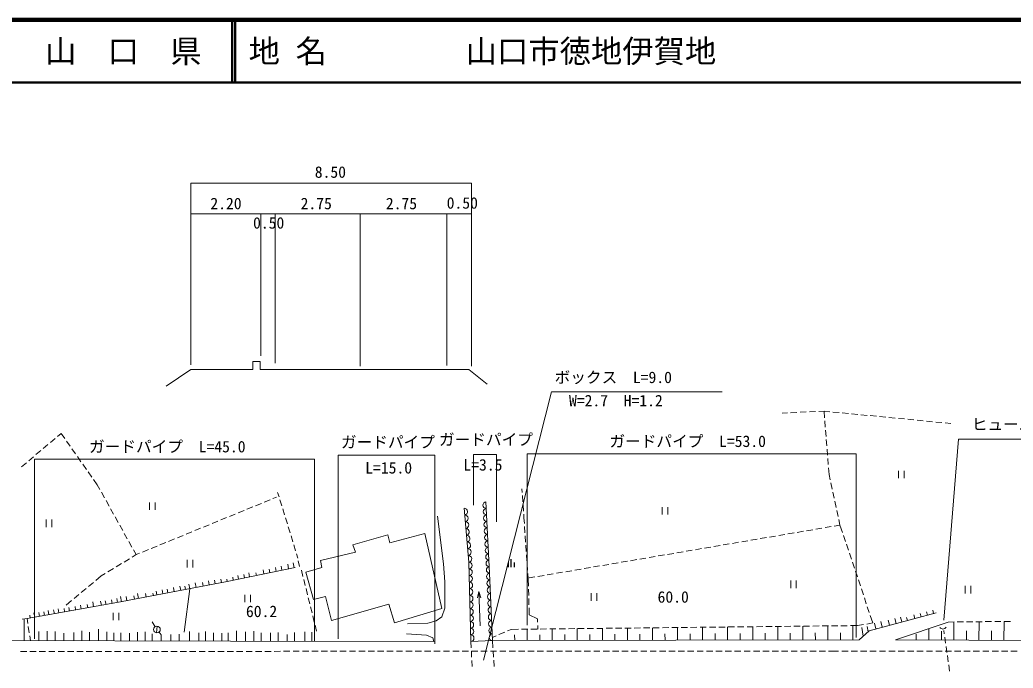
# Model space of a CAD drawing. Units: millimetres, scale not verified. Extents: x 40000 to 680000, y 20000 to 380000.
# Drawn here: x 333853 to 492421, y 276544 to 380000 of the extents above; entities that cross this region are included whole.
import ezdxf
from ezdxf.enums import TextEntityAlignment as Align

# ---------------------------------------------------------------- set-up
doc = ezdxf.new("R2010")
doc.units = ezdxf.units.MM
doc.header["$LTSCALE"] = 1000
for name, color, linetype, lineweight in [('M-BGD', 7, 'Continuous', 13), ('M-STR-HTXT', 7, 'Continuous', 13), ('M-STR-STR1', 1, 'Continuous', 13), ('M-TTL', 2, 'Continuous', 140), ('M-TTL-LINE', 7, 'Continuous', 50)]:
    doc.layers.add(name, color=color, linetype=linetype, lineweight=lineweight)
doc.layers.add('M-TTL-TXT', color=7, linetype='Continuous')
doc.styles.add('ＭＳ ゴシック', font='')
doc.styles.get('ＭＳ ゴシック').set_extended_font_data('MS Gothic')

msp = doc.modelspace()

# ---------------------------------------------------------------- linework, layer by layer
at = {"layer": 'M-BGD'}
for p, q in [((361130, 349023), (405964, 349023)), ((372337, 349023), (372337, 326390)), ((374613, 325231), (374613, 349023)), ((388168, 349023), (388168, 324752)), ((401993, 349023), (401993, 324857)), ((456399, 317290), (455564, 317252)), ((457898, 317358), (456899, 317313)), ((459396, 317427), (458397, 317381)), ((460895, 317495), (459896, 317449)), ((462229, 317555), (461394, 317517)), ((462314, 316493), (462229, 317555)), ((462229, 317555), (463146, 317466)), ((463644, 317418), (464639, 317321)), ((465137, 317273), (466132, 317176)), ((462434, 314998), (462354, 315995)), ((466630, 317127), (467625, 317031)), ((468123, 316982), (469118, 316885)), ((469616, 316837), (470611, 316740)), ((471109, 316692), (472104, 316595)), ((472602, 316547), (473597, 316450)), ((474095, 316401), (475090, 316305)), ((475587, 316256), (476583, 316159)), ((477080, 316111), (478076, 316014)), ((478573, 315966), (479569, 315869)), ((480066, 315821), (481062, 315724)), ((481559, 315675), (482476, 315586)), ((339870, 313507), (340445, 313991)), ((340445, 313991), (341021, 313172)), ((462553, 313503), (462474, 314500)), ((338722, 312542), (339487, 313186)), ((341309, 312763), (341884, 311945)), ((462673, 312008), (462593, 313005)), ((336425, 310612), (337191, 311255)), ((337574, 311577), (338339, 312221)), ((342172, 311536), (342748, 310719)), ((462793, 310512), (462713, 311509)), ((334129, 308682), (334894, 309325)), ((335277, 309647), (336043, 310290)), ((343035, 310310), (343611, 309492)), ((462912, 309017), (462832, 310014)), ((343899, 309083), (344474, 308265)), ((344762, 307856), (345337, 307038)), ((463037, 307457), (462952, 308519)), ((474128, 308037), (474128, 306837)), ((475028, 306837), (475028, 308037)), ((345625, 306630), (346201, 305811)), ((463223, 306592), (463037, 307457)), ((463539, 305126), (463328, 306104)), ((346201, 305811), (346632, 305037)), ((346875, 304601), (347361, 303727)), ((375008, 304571), (375225, 303867)), ((413994, 305135), (414034, 304583)), ((463855, 303660), (463644, 304637)), ((347604, 303290), (348091, 302416)), ((354532, 302991), (354532, 301791)), ((355432, 301791), (355432, 302991)), ((372875, 303028), (373801, 303407)), ((374264, 303597), (374830, 303828)), ((375373, 303389), (375668, 302434)), ((414070, 304085), (414142, 303087)), ((464170, 302193), (463960, 303171)), ((348334, 301979), (348820, 301105)), ((368711, 301324), (369636, 301703)), ((370099, 301892), (371024, 302271)), ((371487, 302460), (372413, 302839)), ((375815, 301956), (376110, 301001)), ((414178, 302589), (414250, 301591)), ((436410, 302241), (436410, 301041)), ((437310, 301041), (437310, 302241)), ((464486, 300727), (464276, 301704)), ((338052, 300244), (338052, 299044)), ((338952, 299044), (338952, 300244)), ((349063, 300668), (349550, 299795)), ((364546, 299619), (365472, 299998)), ((365934, 300187), (366860, 300566)), ((367323, 300755), (368248, 301134)), ((376258, 300523), (376553, 299567)), ((414286, 301093), (414326, 300540)), ((414326, 300540), (414388, 299636)), ((464778, 299374), (464591, 300238)), ((349793, 299358), (350279, 298484)), ((360381, 297914), (361307, 298293)), ((361770, 298483), (362695, 298861)), ((363158, 299051), (364083, 299430)), ((376700, 299090), (376995, 298134)), ((414423, 299138), (414492, 298140)), ((457464, 298130), (456478, 297963)), ((458942, 298382), (457956, 298214)), ((460421, 298633), (459435, 298466)), ((461900, 298884), (460914, 298717)), ((463379, 299136), (462393, 298968)), ((464778, 299374), (463872, 299220)), ((465171, 298199), (464778, 299374)), ((350522, 298047), (351009, 297173)), ((351252, 296736), (351738, 295863)), ((356217, 296210), (357142, 296589)), ((357605, 296778), (358531, 297157)), ((358993, 297346), (359919, 297725)), ((377143, 297656), (377438, 296701)), ((414527, 297641), (414596, 296644)), ((448591, 296622), (447605, 296455)), ((450070, 296874), (449084, 296706)), ((451548, 297125), (450562, 296958)), ((453027, 297376), (452041, 297209)), ((454506, 297628), (453520, 297460)), ((455985, 297879), (454999, 297712)), ((465648, 296777), (465330, 297725)), ((351981, 295426), (352412, 294652)), ((353440, 295073), (354366, 295452)), ((354829, 295642), (355754, 296020)), ((377585, 296223), (377880, 295268)), ((414630, 296145), (414699, 295147)), ((439718, 295114), (438732, 294947)), ((441197, 295366), (440211, 295198)), ((442676, 295617), (441690, 295449)), ((444154, 295868), (443169, 295701)), ((445633, 296120), (444647, 295952)), ((447112, 296371), (446126, 296203)), ((466125, 295355), (465807, 296303)), ((350485, 293479), (351339, 293999)), ((351766, 294259), (352412, 294652)), ((352412, 294652), (352978, 294884)), ((360541, 293806), (360541, 292606)), ((361441, 292606), (361441, 293806)), ((377625, 292567), (377463, 293352)), ((378028, 294790), (378245, 294086)), ((378475, 292743), (378284, 293666)), ((414734, 294648), (414803, 293651)), ((429366, 293355), (428381, 293187)), ((430845, 293606), (429859, 293439)), ((432324, 293858), (431338, 293690)), ((433803, 294109), (432817, 293941)), ((435282, 294360), (434296, 294193)), ((436760, 294612), (435775, 294444)), ((438239, 294863), (437253, 294695)), ((466601, 293932), (466284, 294881)), ((467078, 292510), (466760, 293458)), ((347923, 291918), (348777, 292438)), ((349204, 292698), (350058, 293219)), ((371635, 291331), (371545, 291768)), ((372823, 291576), (372687, 292233)), ((373784, 291774), (373672, 292312)), ((374765, 291977), (374640, 292584)), ((375700, 292170), (375565, 292826)), ((376759, 292389), (376611, 293110)), ((378810, 292156), (379052, 291176)), ((414837, 293152), (414907, 292154)), ((420494, 291847), (419508, 291679)), ((421972, 292098), (420987, 291931)), ((423451, 292350), (422465, 292182)), ((424930, 292601), (423944, 292433)), ((426409, 292852), (425423, 292685)), ((427888, 293104), (426902, 292936)), ((467555, 291088), (467237, 292036)), ((344813, 289571), (345582, 290210)), ((345967, 290530), (346851, 291265)), ((346851, 291265), (347496, 291658)), ((363093, 289625), (362984, 290190)), ((364096, 289817), (363972, 290462)), ((365017, 289993), (364909, 290556)), ((366061, 290193), (365955, 290744)), ((366955, 290365), (366878, 290765)), ((367929, 290566), (367827, 291061)), ((368743, 290734), (368625, 291309)), ((369739, 290939), (369628, 291478)), ((370517, 291100), (370384, 291744)), ((379172, 290691), (379413, 289720)), ((414941, 291655), (415004, 290751)), ((415004, 290751), (415038, 289644)), ((416057, 291093), (415151, 290939)), ((417536, 291344), (416550, 291177)), ((419015, 291596), (418029, 291428)), ((456909, 290527), (456909, 289327)), ((457809, 289327), (457809, 290527)), ((468031, 289666), (467714, 290614)), ((343659, 288613), (344428, 289252)), ((355744, 288217), (355637, 288813)), ((356681, 288396), (356563, 289057)), ((357473, 288548), (357357, 289155)), ((358500, 288745), (358374, 289401)), ((359529, 288942), (359402, 289607)), ((360096, 282309), (360990, 289222)), ((360288, 289087), (360183, 289638)), ((360990, 289222), (360851, 289946)), ((361981, 289412), (361837, 290162)), ((379533, 289235), (379774, 288264)), ((407136, 288757), (406908, 287748)), ((407325, 283287), (407136, 288757)), ((407136, 288757), (407434, 287766)), ((415053, 289144), (415083, 288145)), ((468508, 288243), (468190, 289192)), ((484780, 289651), (484780, 288451)), ((485680, 288451), (485680, 289651)), ((341236, 286600), (342120, 287335)), ((342505, 287654), (343274, 288293)), ((345626, 286336), (345487, 287118)), ((346863, 286556), (346745, 287223)), ((347604, 286688), (347496, 287293)), ((348599, 286866), (348492, 287467)), ((349431, 287014), (349313, 287677)), ((350075, 287128), (349924, 287974)), ((350942, 287283), (350815, 287992)), ((352151, 287528), (352056, 288061)), ((352794, 287652), (352650, 288463)), ((354028, 287888), (353925, 288463)), ((355169, 288107), (355096, 288516)), ((369761, 288255), (369761, 287055)), ((370661, 287055), (370661, 288255)), ((379894, 287779), (380134, 286808)), ((415099, 287645), (415129, 286645)), ((425049, 288507), (425049, 287307)), ((425949, 287307), (425949, 288507)), ((468985, 286821), (468667, 287769)), ((337005, 284801), (336891, 285441)), ((337768, 284937), (337660, 285546)), ((338492, 285066), (338376, 285720)), ((339360, 285220), (339249, 285843)), ((340065, 285346), (339948, 286000)), ((341005, 285513), (340909, 286052)), ((341777, 285651), (341678, 286210)), ((342753, 285824), (342656, 286367)), ((343622, 285979), (343512, 286594)), ((344707, 286172), (344613, 286699)), ((380254, 286323), (380495, 285352)), ((415145, 286146), (415178, 285038)), ((469461, 285399), (469144, 286347)), ((478743, 285014), (478608, 285514)), ((479718, 285277), (479584, 285771)), ((334236, 284377), (335003, 284444)), ((334538, 280928), (334545, 284404)), ((335003, 284444), (335120, 283674)), ((335507, 284534), (335423, 285004)), ((336228, 284662), (336105, 285353)), ((348756, 285377), (348756, 284177)), ((349656, 284177), (349656, 285377)), ((355433, 283138), (354949, 283949)), ((380615, 284867), (380856, 283896)), ((415178, 285038), (416471, 284427)), ((416471, 284427), (416496, 283853)), ((470014, 283750), (469620, 284925)), ((471521, 283063), (471291, 284003)), ((472703, 283382), (472473, 284198)), ((473761, 283668), (473521, 284476)), ((482067, 283905), (473626, 281049)), ((474661, 283911), (474456, 284671)), ((475557, 284153), (475422, 284650)), ((476740, 284473), (476583, 285051)), ((477719, 284737), (477570, 285288)), ((482982, 283913), (482067, 283905)), ((482961, 281003), (482976, 283913)), ((484482, 283927), (483482, 283918)), ((485982, 283942), (484982, 283932)), ((487482, 283956), (486482, 283946)), ((486961, 280983), (486976, 283951)), ((488982, 283970), (487982, 283961)), ((490482, 283984), (489482, 283975)), ((490961, 280963), (490976, 283989)), ((491982, 283998), (490982, 283989)), ((335195, 283179), (335346, 282191)), ((336868, 280923), (336871, 282407)), ((338195, 280920), (338199, 282442)), ((339471, 280918), (339474, 282407)), ((343734, 280909), (343737, 282512)), ((344957, 280906), (344960, 282285)), ((346389, 280903), (346393, 282739)), ((347735, 280900), (347738, 282337)), ((352608, 280890), (352611, 282306)), ((353848, 280888), (353851, 282358)), ((355761, 283236), (355672, 282179)), ((356076, 282294), (356408, 281873)), ((360924, 280873), (360927, 282375)), ((363492, 280868), (363495, 282410)), ((368454, 280857), (368457, 282480)), ((369887, 280854), (369890, 282324)), ((371214, 280852), (371217, 282428)), ((379321, 280835), (379324, 282358)), ((380474, 280832), (380477, 282306)), ((380976, 283411), (381218, 282432)), ((411249, 282290), (410328, 281900)), ((412295, 282733), (411709, 282485)), ((413438, 282746), (412295, 282733)), ((414938, 282762), (413938, 282751)), ((414846, 280943), (414841, 282761)), ((416438, 282778), (415438, 282768)), ((416517, 283353), (416542, 282780)), ((417938, 282795), (416938, 282784)), ((419438, 282811), (418438, 282800)), ((418846, 280953), (418841, 282805)), ((420938, 282827), (419938, 282816)), ((422438, 282844), (421438, 282833)), ((422846, 280964), (422841, 282848)), ((423938, 282860), (422938, 282849)), ((425437, 282876), (424438, 282865)), ((426937, 282893), (425937, 282882)), ((426846, 280974), (426841, 282892)), ((428437, 282909), (427437, 282898)), ((429937, 282925), (428937, 282914)), ((431437, 282942), (430437, 282931)), ((430846, 280984), (430841, 282935)), ((432937, 282958), (431937, 282947)), ((434437, 282974), (433437, 282963)), ((434846, 280994), (434841, 282979)), ((435937, 282990), (434937, 282980)), ((437437, 283007), (436437, 282996)), ((438937, 283023), (437937, 283012)), ((438846, 281004), (438841, 283022)), ((440437, 283039), (439437, 283028)), ((441936, 283056), (440937, 283045)), ((443436, 283072), (442436, 283061)), ((442846, 281014), (442841, 283066)), ((444936, 283088), (443936, 283077)), ((446436, 283105), (445436, 283094)), ((446846, 281024), (446840, 283109)), ((447936, 283121), (446936, 283110)), ((449436, 283137), (448436, 283126)), ((450936, 283154), (449936, 283143)), ((450846, 281034), (450840, 283153)), ((452436, 283170), (451436, 283159)), ((453936, 283186), (452936, 283175)), ((455436, 283202), (454436, 283192)), ((454846, 281044), (454840, 283196)), ((456936, 283219), (455936, 283208)), ((458436, 283235), (457436, 283224)), ((458846, 281054), (458840, 283239)), ((459935, 283251), (458935, 283241)), ((461435, 283268), (460435, 283257)), ((462935, 283284), (461935, 283273)), ((462846, 281065), (462840, 283283)), ((464435, 283300), (463435, 283289)), ((465935, 283317), (464935, 283306)), ((467578, 283335), (466435, 283322)), ((466846, 281075), (466840, 283326)), ((468550, 283500), (467578, 283335)), ((468480, 281641), (468290, 283004)), ((470014, 283750), (469043, 283585)), ((469287, 282358), (469122, 283212)), ((470514, 282791), (470273, 283695)), ((478961, 281022), (478970, 282857)), ((480961, 281012), (480968, 282468)), ((481428, 281998), (481352, 282530)), ((484961, 280993), (484968, 282477)), ((488961, 280973), (488969, 282486)), ((335421, 281696), (335538, 280926)), ((340887, 280915), (340889, 282127)), ((342476, 280911), (342479, 282250)), ((348836, 280898), (348839, 282162)), ((349972, 280896), (349974, 282162)), ((351334, 280893), (351337, 282145)), ((354967, 280885), (354969, 281991)), ((356406, 280882), (356408, 281873)), ((357955, 280879), (357957, 281886)), ((359265, 280876), (359267, 281956)), ((362409, 280870), (362412, 282166)), ((364768, 280865), (364771, 282201)), ((366113, 280862), (366116, 282148)), ((367126, 280860), (367129, 282183)), ((372350, 280849), (372353, 282183)), ((373853, 280846), (373856, 282201)), ((375111, 280843), (375114, 282236)), ((376527, 280840), (376529, 281904)), ((377696, 280838), (377699, 282236)), ((405861, 280796), (409304, 280929)), ((409867, 281705), (409281, 281457)), ((412846, 280938), (412844, 281847)), ((416846, 280948), (416843, 281874)), ((420846, 280958), (420843, 281901)), ((424846, 280969), (424843, 281928)), ((428846, 280979), (428843, 281954)), ((432846, 280989), (432843, 281981)), ((436846, 280999), (436843, 282008)), ((440846, 281009), (440843, 282035)), ((444846, 281019), (444843, 282062)), ((448846, 281029), (448843, 282088)), ((452846, 281039), (452843, 282115)), ((456846, 281049), (456843, 282142)), ((460846, 281060), (460843, 282169)), ((464846, 281070), (464843, 282196)), ((476961, 281032), (476966, 281950)), ((481642, 280513), (481500, 281503)), ((333960, 279204), (334960, 279205)), ((335460, 279205), (336460, 279205)), ((336960, 279206), (337960, 279206)), ((338460, 279206), (339460, 279207)), ((339960, 279207), (340960, 279208)), ((341460, 279208), (342460, 279208)), ((342960, 279209), (343960, 279209)), ((344460, 279209), (345460, 279210)), ((345960, 279210), (346960, 279211)), ((347460, 279211), (348460, 279211)), ((348960, 279212), (349960, 279212)), ((350460, 279212), (351460, 279213)), ((351960, 279213), (352960, 279214)), ((353460, 279214), (354460, 279214)), ((354960, 279214), (355960, 279215)), ((356460, 279215), (357460, 279216)), ((357960, 279216), (358960, 279216)), ((359460, 279217), (360460, 279217)), ((360960, 279217), (361960, 279218)), ((362460, 279218), (363460, 279219)), ((363960, 279219), (364960, 279219)), ((365460, 279220), (366460, 279220)), ((366960, 279220), (367960, 279221)), ((368460, 279221), (369460, 279222)), ((369960, 279222), (370960, 279222)), ((371460, 279223), (372460, 279223)), ((372960, 279223), (373960, 279224)), ((374460, 279224), (375460, 279225)), ((375960, 279225), (376960, 279225)), ((377460, 279226), (378460, 279226)), ((378960, 279226), (379960, 279227)), ((380460, 279227), (381460, 279228)), ((381960, 279228), (382960, 279228)), ((383460, 279229), (384460, 279229)), ((384960, 279229), (385960, 279230)), ((386460, 279230), (387460, 279230)), ((387960, 279231), (388960, 279231)), ((389460, 279231), (390460, 279232)), ((390960, 279232), (391960, 279233)), ((392460, 279233), (393460, 279233)), ((393960, 279234), (394960, 279234)), ((395460, 279234), (396460, 279235)), ((396960, 279235), (397960, 279236)), ((398460, 279236), (399460, 279236)), ((399960, 279237), (400960, 279237)), ((401460, 279237), (402460, 279238)), ((402960, 279238), (403960, 279239)), ((404460, 279239), (405460, 279239)), ((405960, 279240), (406960, 279240)), ((407460, 279240), (408460, 279241)), ((408960, 279241), (409960, 279242)), ((410460, 279242), (411460, 279242)), ((411960, 279243), (412960, 279243)), ((413460, 279243), (414460, 279244)), ((414960, 279244), (415960, 279244)), ((416460, 279245), (417460, 279245)), ((417960, 279245), (418960, 279246)), ((419460, 279246), (420460, 279247)), ((420960, 279247), (421960, 279247)), ((422460, 279248), (423460, 279248)), ((423960, 279248), (424960, 279249)), ((425460, 279249), (426460, 279250)), ((426960, 279250), (427960, 279250)), ((428460, 279251), (429460, 279251)), ((429960, 279251), (430960, 279252)), ((431460, 279252), (432460, 279253)), ((432960, 279253), (433960, 279253)), ((434460, 279254), (435460, 279254)), ((435960, 279254), (436960, 279255)), ((437460, 279255), (438460, 279256)), ((438960, 279256), (439960, 279256)), ((440460, 279257), (441460, 279257)), ((441960, 279257), (442960, 279258)), ((443460, 279258), (444460, 279258)), ((444960, 279259), (445960, 279259)), ((446460, 279259), (447460, 279260)), ((447960, 279260), (448960, 279261)), ((449460, 279261), (450460, 279261)), ((450960, 279262), (451960, 279262)), ((452460, 279262), (453460, 279263)), ((453960, 279263), (454960, 279264)), ((455460, 279264), (456460, 279264)), ((456960, 279265), (457960, 279265)), ((458460, 279265), (459460, 279266)), ((459960, 279266), (460960, 279267)), ((461460, 279267), (462460, 279267)), ((462960, 279268), (463792, 279268)), ((463792, 279268), (464567, 279267)), ((465067, 279267), (466067, 279266)), ((466567, 279265), (467567, 279264)), ((468067, 279264), (469067, 279263)), ((469567, 279262), (470567, 279261)), ((471067, 279261), (472067, 279260)), ((472567, 279259), (473567, 279258)), ((474067, 279258), (475067, 279257)), ((475567, 279256), (476567, 279255)), ((477067, 279255), (478067, 279254)), ((478567, 279253), (479567, 279252)), ((480067, 279252), (481067, 279251)), ((481567, 279250), (482567, 279249)), ((481856, 279028), (481713, 280018)), ((483067, 279249), (484067, 279248)), ((484567, 279247), (485567, 279246)), ((486067, 279246), (487067, 279245)), ((487567, 279244), (488567, 279243)), ((489067, 279243), (490067, 279242)), ((490567, 279242), (491567, 279241)), ((492067, 279240), (493067, 279239)), ((482070, 277544), (481927, 278534)), ((482283, 276059), (482141, 277049))]:
    msp.add_line(p, q, dxfattribs=at)
at = {"layer": 'M-BGD', "lineweight": 25}
for p, q in [((411785, 293408), (411785, 292658)), ((412285, 292658), (412285, 293908)), ((412785, 293408), (412785, 292658))]:
    msp.add_line(p, q, dxfattribs=at)
at = {"layer": 'M-BGD'}
for points in [[(361130, 324960), (361130, 353950), (405964, 353950), (405964, 324742)], [(357196, 321517), (361133, 324197), (371021, 324197), (371021, 325490), (372192, 325490), (372192, 324215), (405525, 324215), (408436, 321853)], [(293672, 308859), (296771, 290975), (298850, 281293), (300572, 280996), (330422, 280937), (367501, 280859), (399916, 280806)], [(408255, 303080), (408849, 291705), (409304, 280929)], [(405861, 280796), (405540, 293448), (404765, 302057)], [(395743, 283610), (399001, 283733), (400327, 284113), (401211, 284750), (401673, 286097), (401674, 290329), (401500, 293212), (400504, 300770)], [(335003, 284444), (349918, 287100), (366969, 290368), (377802, 292604)], [(473626, 281049), (508738, 280875), (509362, 282152), (523886, 286221)], [(409304, 280929), (467846, 281077), (469450, 282503), (480112, 285384)], [(399916, 280806), (399782, 281400), (398765, 281790), (395558, 282006)]]:
    msp.add_lwpolyline(points, dxfattribs=at)
msp.add_lwpolyline([(379528, 291849), (382080, 292606), (381836, 293742), (387409, 295069), (387007, 296222), (392598, 297830), (392930, 296537), (398503, 298040), (401232, 286061), (393667, 283790), (392741, 286760), (383586, 284139), (382625, 288000), (380721, 287511)], close=True, dxfattribs=at)
msp.add_circle((355740, 282705), 531, dxfattribs=at)
for centre, radius, start, end in [((408300, 302564), 518, 94.99012, 270.98834), ((404771, 301515), 542, 279.57306, 90.71508), ((408354, 301530), 518, 94.99012, 270.98834), ((404868, 300439), 542, 279.57306, 90.71508), ((404965, 299363), 542, 279.57306, 90.71508), ((408408, 300496), 518, 94.99012, 270.98834), ((408462, 299462), 518, 94.99012, 270.98834), ((405062, 298286), 542, 279.57306, 90.71508), ((408516, 298428), 518, 94.99012, 270.98834), ((405159, 297210), 542, 279.57306, 90.71508), ((405256, 296134), 542, 279.57306, 90.71508), ((408570, 297394), 518, 94.99012, 270.98834), ((408624, 296359), 518, 94.99012, 270.98834), ((405353, 295058), 542, 279.57306, 90.71508), ((408678, 295325), 518, 94.99012, 270.98834), ((405449, 293982), 542, 279.57306, 90.71508), ((405525, 292920), 528, 274.50326, 88.40567), ((408732, 294291), 518, 94.99012, 270.98834), ((408786, 293257), 518, 94.99012, 270.98834), ((405552, 291866), 528, 274.50326, 88.40567), ((408840, 292223), 518, 94.99012, 270.98834), ((405578, 290811), 528, 274.50326, 88.40567), ((405605, 289757), 528, 274.50326, 88.40567), ((408912, 291168), 541, 96.74253, 268.0898), ((408958, 290090), 541, 96.74253, 268.0898), ((405632, 288703), 528, 274.50326, 88.40567), ((409003, 289013), 541, 96.74253, 268.0898), ((405659, 287648), 528, 274.50326, 88.40567), ((405686, 286594), 528, 274.50326, 88.40567), ((409049, 287935), 541, 96.74253, 268.0898), ((409094, 286858), 541, 96.74253, 268.0898), ((405712, 285539), 528, 274.50326, 88.40567), ((409140, 285780), 541, 96.74253, 268.0898), ((405739, 284485), 528, 274.50326, 88.40567), ((405766, 283431), 528, 274.50326, 88.40567), ((409185, 284702), 541, 96.74253, 268.0898), ((409231, 283625), 541, 96.74253, 268.0898), ((405793, 282376), 528, 274.50326, 88.40567), ((409276, 282547), 541, 96.74253, 268.0898), ((481207, 283356), 574, 211.991, 330.11781), ((405819, 281322), 528, 274.50326, 88.40567), ((409322, 281470), 541, 96.74253, 268.0898)]:
    msp.add_arc(centre, radius, start, end, dxfattribs=at)
at = {"layer": 'M-STR-HTXT'}
for points in [[(407854, 277806), (418721, 320653), (445957, 320653)], [(481335, 284193), (483711, 313059), (522557, 313059)], [(336178, 281207), (336178, 309891), (380872, 309891), (380872, 280836)], [(384675, 281235), (384675, 310552), (400081, 310552), (400081, 280445)], [(406274, 302571), (406274, 310620), (409957, 310620), (409957, 299898)], [(414834, 283415), (414834, 310739), (467359, 310739), (467359, 281416)]]:
    msp.add_lwpolyline(points, dxfattribs=at)
at = {"layer": 'M-STR-STR1'}
for p, q in [((405909, 279775), (405861, 280796)), ((409304, 280929), (409374, 279803)), ((405979, 278276), (405932, 279275)), ((409405, 279304), (409467, 278306)), ((406049, 276778), (406002, 277777)), ((409498, 277807), (409560, 276809))]:
    msp.add_line(p, q, dxfattribs=at)
at = {"layer": 'M-TTL'}
msp.add_line((680000, 380000), (40000, 380000), dxfattribs=at)
at = {"layer": 'M-TTL-LINE'}
for p, q in [((367750, 380000), (367750, 370000)), ((368250, 380000), (368250, 370000)), ((40000, 370000), (680000, 370000))]:
    msp.add_line(p, q, dxfattribs=at)

# ---------------------------------------------------------------- texts
at = {"layer": 'M-BGD', "style": 'ＭＳ ゴシック'}
for s, p in [('8.50', (383425, 354249)), ('2.20', (366763, 349229)), ('2.75', (381168, 349229)), ('2.75', (394771, 349229)), ('0.50', (404483, 349319)), ('0.50', (373575, 346134)), ('60.0', (438151, 286441)), ('60.2', (372438, 284141))]:
    msp.add_text(s, height=1833, dxfattribs=at).set_placement(p, align=Align.BOTTOM_CENTER)
at = {"layer": 'M-STR-HTXT', "style": 'ＭＳ ゴシック'}
for s, p in [('ボックス\u3000L=9.0', (428586, 321486)), ('W=2.7\u3000H=1.2', (429001, 317773)), ('ヒューム管\u3000L=15.6\u3000Φ=250', (501807, 313988)), ('ガードパイプ', (408263, 311556)), ('ガードパイプ\u3000L=45.0', (357389, 310428)), ('ガードパイプ', (392610, 311152)), ('ガードパイプ\u3000L=53.0', (440466, 311285)), ('L=15.0', (392729, 307053)), ('L=3.5', (407779, 307525))]:
    msp.add_text(s, height=1833, dxfattribs=at).set_placement(p, align=Align.BOTTOM_CENTER)
at = {"layer": 'M-TTL-TXT', "style": 'ＭＳ ゴシック'}
for s, p in [('山口市徳地伊賀地', (405024, 375000)), ('地 名', (370380, 375000))]:
    msp.add_text(s, height=3666, dxfattribs=at).set_placement(p, align=Align.MIDDLE_LEFT)
msp.add_text('山\u3000口\u3000県', height=3666, dxfattribs=at).set_placement((350375, 375000), align=Align.MIDDLE_CENTER)

doc.saveas('drawing.dxf')
